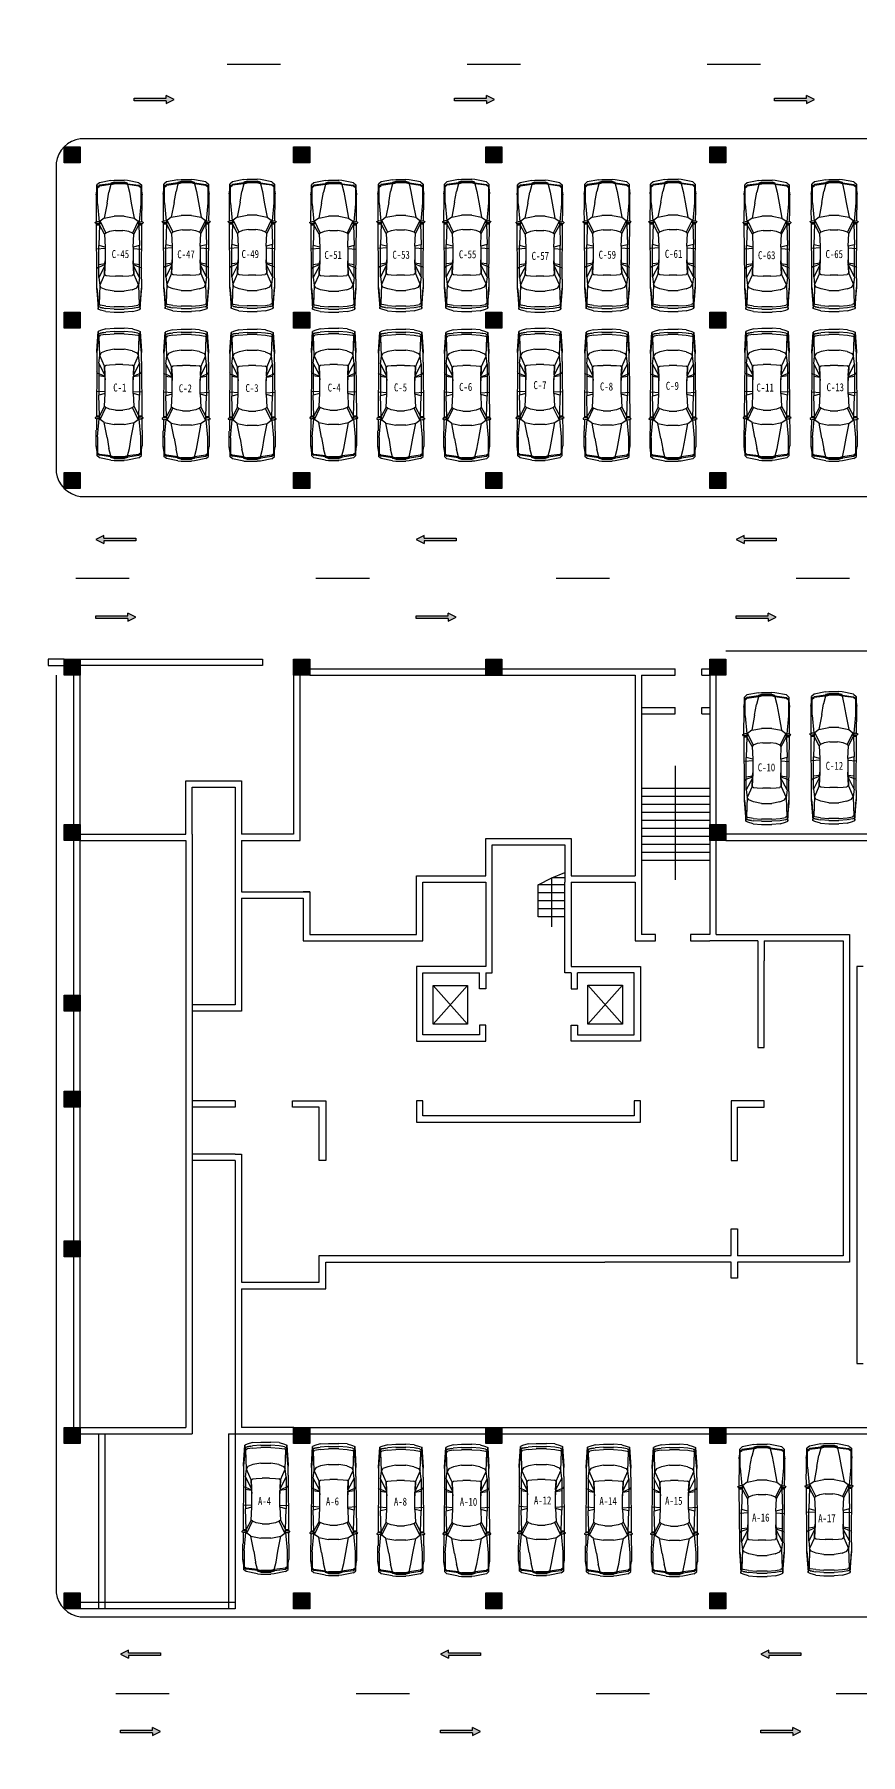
# Model space of a CAD drawing. Extents: x -266505272703 to 7385419, y -354256 to 107640740655.
# Drawn here: x 3475685 to 3506656, y -214242 to -149761 of the extents above; entities that cross this region are included whole.
import ezdxf

# ---------------------------------------------------------------- set-up
doc = ezdxf.new("R2010")
doc.units = 0
doc.header["$LTSCALE"] = 1000
for name, color, linetype in [('jb1', 42, 'Continuous'), ('PUB_TEXT', 7, 'Continuous'), ('QC', 8, 'Continuous'), ('ROOF', 4, 'Continuous'), ('图框', 6, 'Continuous'), ('红线', 1, 'Continuous')]:
    doc.layers.add(name, color=color, linetype=linetype)
doc.styles.get("Standard").update_dxf_attribs({"font": 'rs.shx', "bigfont": 'hztxt.shx'})
doc.styles.add('STYLE2', font='NSimSun.ttf', dxfattribs={"width": 0.8})

# ---------------------------------------------------------------- blocks, each defined once
blk = doc.blocks.new('M_F27')
for p, q in [((-2489, 522), (-2426, 736)), ((-2426, 736), (-2389, 824)), ((-2389, 824), (-1610, 874)), ((-2389, 824), (-1560, 874)), ((-2264, 812), (-2389, 824)), ((-2326, 736), (-2364, 522)), ((-2326, 736), (-2351, 596)), ((-2326, 736), (-2288, 811)), ((-2200, 786), (-2288, 811)), ((-2276, 522), (-2238, 736)), ((-2200, 786), (-2238, 736)), ((-1560, 874), (-2212, 815)), ((-2208, 815), (-2211, 814)), ((-1660, 862), (-2208, 815)), ((-1446, 761), (-2200, 786)), ((-1560, 874), (-1660, 862)), ((-1622, 510), (-1547, 698)), ((-1617, 869), (-1620, 866)), ((-1208, 874), (-1610, 874)), ((-1547, 698), (-1446, 761)), ((-1145, 799), (-1446, 761)), ((-1019, 572), (-1446, 761)), ((-1208, 874), (980, 889)), ((-1145, 799), (-682, 557)), ((-1145, 799), (124, 799)), ((-743, 849), (-793, 874)), ((-730, 799), (-743, 849)), ((-630, 555), (-730, 799)), ((-642, 799), (-605, 554)), ((-2, 547), (-27, 877)), ((124, 799), (61, 547)), ((941, 773), (124, 799)), ((564, 572), (941, 773)), ((1079, 748), (614, 522)), ((941, 773), (941, 874)), ((983, 777), (941, 773)), ((941, 773), (987, 765)), ((980, 902), (995, 790)), ((980, 790), (980, 898)), ((995, 790), (980, 790)), ((980, 790), (992, 746)), ((984, 905), (1020, 939)), ((992, 746), (1021, 747)), ((995, 790), (1022, 746)), ((1022, 748), (995, 790)), ((1021, 747), (1022, 748)), ((1053, 768), (1022, 746)), ((1036, 935), (1062, 857)), ((1036, 756), (1079, 748)), ((1051, 889), (1497, 893)), ((1057, 776), (1062, 857)), ((1770, 849), (1058, 784)), ((1204, 585), (1079, 748)), ((1506, 899), (2121, 899)), ((2461, 849), (1770, 849)), ((2272, 876), (2121, 899)), ((2272, 876), (2272, 874)), ((2437, 851), (2272, 876)), ((2511, 874), (2287, 874)), ((2398, 849), (2461, 773)), ((2437, 850), (2433, 851)), ((2498, 773), (2436, 849)), ((2511, 874), (2450, 850)), ((2461, 773), (2523, 321)), ((2561, 321), (2498, 773)), ((2599, 773), (2511, 874)), ((2599, 773), (2687, 321)), ((-2489, 522), (-2514, 196)), ((-2514, -206), (-2514, 196)), ((-2364, 522), (-2389, 196)), ((-2389, -206), (-2389, 196)), ((-2351, 594), (-2351, 596)), ((-2301, 196), (-2276, 522)), ((-2301, 196), (-2301, -206)), ((-1622, 510), (-1685, 196)), ((-1685, -206), (-1685, 196)), ((-1082, 145), (-1070, 371)), ((-1082, 145), (-1082, -156)), ((-1070, 371), (-1057, 510)), ((-1019, 572), (-1057, 510)), ((-680, 556), (-1019, 572)), ((-1019, 572), (-479, 547)), ((-680, 556), (-630, 555)), ((-605, 554), (-630, 555)), ((-479, 547), (-605, 554)), ((61, 547), (-479, 547)), ((61, 547), (564, 572)), ((564, 572), (614, 522)), ((614, 522), (677, 371)), ((677, 371), (714, 145)), ((714, -156), (714, 145)), ((1795, 472), (1204, 585)), ((1280, 196), (1204, 585)), ((1280, 196), (1280, -206)), ((2222, 397), (1795, 472)), ((2523, 321), (2222, 397)), ((2523, 321), (2586, 321)), ((2523, 321), (2561, 196)), ((2580, 196), (2542, 321)), ((2561, 196), (2561, -206)), ((2611, 196), (2574, 321)), ((2580, 321), (2618, 196)), ((2580, 196), (2580, -206)), ((2611, 196), (2611, -206)), ((2618, -206), (2618, 196)), ((2687, 321), (2699, 196)), ((2699, -206), (2699, 196)), ((-2489, -533), (-2514, -206)), ((-2489, -533), (-2426, -747)), ((-2389, -206), (-2364, -533)), ((-2326, -747), (-2364, -533)), ((-2351, -607), (-2351, -605)), ((-2351, -607), (-2326, -747)), ((-2276, -533), (-2301, -206)), ((-2276, -533), (-2238, -747)), ((-1685, -206), (-1622, -520)), ((-1622, -520), (-1547, -709)), ((-1019, -583), (-1446, -772)), ((-682, -568), (-1145, -809)), ((-1070, -382), (-1082, -156)), ((-1057, -520), (-1070, -382)), ((-1019, -583), (-1057, -520)), ((-479, -558), (-1019, -583)), ((-1019, -583), (-680, -567)), ((-730, -809), (-630, -566)), ((-680, -567), (-682, -568)), ((-680, -567), (-630, -566)), ((-605, -565), (-642, -809)), ((-630, -566), (-605, -565)), ((-605, -565), (-479, -558)), ((61, -558), (-479, -558)), ((-2, -558), (-27, -884)), ((61, -558), (124, -809)), ((564, -583), (61, -558)), ((614, -533), (564, -583)), ((564, -583), (941, -784)), ((677, -382), (614, -533)), ((1079, -759), (614, -533)), ((714, -156), (677, -382)), ((1204, -596), (1079, -759)), ((1204, -596), (1280, -206)), ((1795, -483), (1204, -596)), ((1795, -483), (2222, -407)), ((2523, -332), (2222, -407)), ((2523, -332), (2461, -784)), ((2561, -332), (2498, -784)), ((2523, -332), (2561, -206)), ((2586, -332), (2523, -332)), ((2580, -206), (2542, -332)), ((2618, -6), (2561, -6)), ((2574, -332), (2611, -206)), ((2618, -206), (2580, -332)), ((2687, -332), (2599, -784)), ((2687, -332), (2699, -206)), ((-2426, -747), (-2389, -835)), ((-2389, -835), (-2264, -823)), ((-1560, -885), (-2389, -835)), ((-1610, -885), (-2389, -835)), ((-2326, -747), (-2288, -822)), ((-2288, -822), (-2200, -797)), ((-2200, -797), (-2238, -747)), ((-2212, -826), (-1560, -885)), ((-2208, -826), (-2211, -825)), ((-1660, -872), (-2208, -826)), ((-1446, -772), (-2200, -797)), ((-1560, -885), (-1660, -872)), ((-1621, -877), (-1617, -880)), ((-1610, -885), (-1208, -885)), ((-1547, -709), (-1446, -772)), ((-1145, -809), (-1446, -772)), ((-1208, -885), (980, -900)), ((-1145, -809), (124, -809)), ((-743, -860), (-793, -885)), ((-743, -860), (-730, -809)), ((941, -784), (124, -809)), ((987, -776), (941, -784)), ((983, -788), (941, -784)), ((941, -885), (941, -784)), ((992, -757), (980, -800)), ((995, -800), (980, -800)), ((995, -800), (980, -913)), ((980, -909), (980, -800)), ((984, -916), (1020, -950)), ((992, -757), (1021, -758)), ((995, -800), (1022, -757)), ((1022, -758), (995, -800)), ((1021, -758), (1022, -758)), ((1022, -757), (1053, -779)), ((1036, -767), (1079, -759)), ((1036, -946), (1062, -867)), ((1051, -901), (1497, -904)), ((1057, -787), (1062, -867)), ((1770, -860), (1058, -795)), ((2121, -910), (1506, -910)), ((1770, -860), (2461, -860)), ((2121, -910), (2272, -887)), ((2270, -887), (2121, -910)), ((2437, -861), (2272, -887)), ((2272, -885), (2272, -887)), ((2285, -885), (2511, -885)), ((2398, -860), (2461, -784)), ((2436, -860), (2498, -784)), ((2437, -861), (2436, -860)), ((2450, -861), (2511, -885)), ((2599, -784), (2511, -885))]:
    blk.add_line(p, q)
for centre, start, end in [((990, 898), 132.96497, 179.74535), ((1027, 932), 18.15727, 132.96497), ((1047, 776), 305.15418, 356.86364), ((990, -909), 180.25465, 227.03503), ((1027, -942), 227.03503, 341.84273), ((1047, -787), 3.17983, 54.84582)]:
    blk.add_arc(centre, 10, start, end)
at = {"width": 0.8, "flags": 9}
for tag in ['XSIZE', 'YSIZE']:
    blk.add_attdef(tag, (0, 0), '', height=0.5, dxfattribs=at)

msp = doc.modelspace()

# ---------------------------------------------------------------- hatches: boundary and pattern name
at = {"layer": 'jb1', "linetype": 'ByBlock'}
h = msp.add_hatch(color=256, dxfattribs=at)
h.paths.add_polyline_path([(3207028, 61244), (3207028, -349256), (3784028, -349256), (3784028, 61244)], flags=16)
h.paths.add_polyline_path([(3194528, -354256), (3194528, 66244), (3789028, 66244), (3789028, -354256)])
h.paths.add_polyline_path([(3205987, -18360), (3205987, -12971), (3203126, -12971), (3203126, -18360)], flags=24)
h.paths.add_polyline_path([(3201099, -18348), (3201099, -12948), (3198270, -12948), (3198270, -18348)], flags=24)
edge = h.paths.add_edge_path(flags=16)
edge.add_line((3207028, 61244), (3197028, 61244))
edge.add_line((3197028, 61244), (3197028, -23256))
edge.add_line((3197028, -23256), (3207028, -23256))
edge = h.paths.add_edge_path(flags=16)
edge.add_line((3202028, 61244), (3202028, -18256))
h.paths.add_polyline_path([(3201021, -22371), (3201021, -20286), (3198223, -20286), (3198223, -22371)], flags=24)
h.paths.add_polyline_path([(3205457, -22424), (3205457, -20318), (3202722, -20318), (3202722, -22424)], flags=24)
edge = h.paths.add_edge_path(flags=0)
edge.add_line((3197028, -18256), (3207028, -18256))
edge = h.paths.add_edge_path(flags=0)
edge.add_line((3197028, -10756), (3207028, -10756))
edge = h.paths.add_edge_path(flags=0)
edge.add_line((3197028, 744), (3207028, 744))
h.paths.add_polyline_path([(3205940, 8359), (3205940, 13623), (3203017, 13623), (3203017, 8359)], flags=24)
h.paths.add_polyline_path([(3200990, 8419), (3200990, 12965), (3198161, 12965), (3198161, 8419)], flags=24)
edge = h.paths.add_edge_path(flags=0)
edge.add_line((3197028, 8244), (3207028, 8244))
edge = h.paths.add_edge_path(flags=0)
edge.add_line((3197028, 15744), (3207028, 15744))
h.paths.add_polyline_path([(3201180, 34865), (3201180, 40170), (3198382, 40170), (3198382, 34865)], flags=24)
h.paths.add_polyline_path([(3205969, 34786), (3205969, 39997), (3203329, 39997), (3203329, 34786)], flags=24)
edge = h.paths.add_edge_path(flags=0)
edge.add_line((3197028, 27244), (3207028, 27244))
edge = h.paths.add_edge_path(flags=0)
edge.add_line((3197028, 34744), (3207028, 34744))
edge = h.paths.add_edge_path(flags=0)
edge.add_line((3197028, 42244), (3207028, 42244))
edge = h.paths.add_edge_path(flags=0)
edge.add_line((3197028, 53744), (3207028, 53744))
edge = h.paths.add_edge_path(flags=0)
edge.add_line((3504528, -349256), (3504528, -335256))
edge.add_line((3504528, -335256), (3784028, -335256))
edge = h.paths.add_edge_path(flags=0)
edge.add_line((3580028, -344756), (3670028, -344756))
edge = h.paths.add_edge_path(flags=0)
edge.add_line((3580028, -340256), (3670028, -340256))
h.paths.add_polyline_path([(3580921, -339322), (3586279, -339322), (3586279, -336555), (3580921, -336555)], flags=8)
h.paths.add_polyline_path([(3581167, -348327), (3586242, -348327), (3586242, -345529), (3581167, -345529)], flags=8)
edge = h.paths.add_edge_path(flags=0)
edge.add_line((3511834, -341564), (3511834, -341020))
edge = h.paths.add_edge_path(flags=0)
edge.add_line((3518840, -341020), (3518840, -341564))
edge = h.paths.add_edge_path(flags=0)
edge.add_line((3517008, -341564), (3517008, -341020))
edge = h.paths.add_edge_path(flags=0)
edge.add_arc((3515337, -341290), 439, 0, 360)
edge = h.paths.add_edge_path(flags=0)
edge.add_arc((3515337, -341290), 952, 0, 360)
edge = h.paths.add_edge_path(flags=0)
edge.add_line((3513691, -341020), (3513691, -341564))
edge = h.paths.add_edge_path(flags=0)
edge.add_line((3580028, -349256), (3580028, -335256))
h.paths.add_polyline_path([(3528821, -347040), (3562658, -347040), (3562658, -344592), (3528821, -344592)], flags=8)
edge = h.paths.add_edge_path(flags=0)
edge.add_arc((3514570, -346293), 254, 23.86714, 164.02526)
edge = h.paths.add_edge_path(flags=0)
edge.add_line((3514326, -346552), (3514326, -346775))
edge.add_line((3514326, -346775), (3514216, -346775))
edge.add_line((3514216, -346775), (3514216, -346328))
edge = h.paths.add_edge_path(flags=0)
edge.add_line((3514216, -346258), (3514216, -345945))
edge.add_line((3514216, -345945), (3514326, -345945))
edge.add_line((3514326, -345945), (3514326, -346034))
edge = h.paths.add_edge_path(flags=0)
edge.add_line((3513019, -343617), (3515077, -343617))
edge = h.paths.add_edge_path(flags=0)
edge.add_line((3515077, -344162), (3513019, -344162))
edge = h.paths.add_edge_path(flags=0)
edge.add_line((3513019, -341564), (3513019, -343617))
edge = h.paths.add_edge_path(flags=0)
edge.add_line((3512499, -343617), (3512499, -341564))
edge = h.paths.add_edge_path(flags=0)
edge.add_line((3513019, -344830), (3512499, -344830))
h.paths.add_polyline_path([(3512811, -345945), (3512918, -345945), (3512918, -346778), (3512811, -346778)], flags=0)
h.paths.add_polyline_path([(3512802, -345680), (3512915, -345680), (3512915, -345855), (3512802, -345855)], flags=0)
edge = h.paths.add_edge_path(flags=0)
edge.add_line((3512499, -344830), (3512499, -344162))
edge = h.paths.add_edge_path(flags=0)
edge.add_line((3511834, -343617), (3512499, -343617))
edge = h.paths.add_edge_path(flags=0)
edge.add_line((3511834, -344162), (3511834, -343617))
edge = h.paths.add_edge_path(flags=0)
edge.add_line((3512499, -344162), (3511834, -344162))
edge = h.paths.add_edge_path(flags=0)
edge.add_line((3512484, -346058), (3512484, -346775))
edge.add_line((3512484, -346775), (3512370, -346775))
edge.add_line((3512370, -346775), (3512370, -346058))
edge = h.paths.add_edge_path(flags=0)
edge.add_line((3512370, -346058), (3512213, -346058))
edge.add_line((3512213, -346058), (3512213, -345948))
edge.add_line((3512213, -345948), (3512370, -345948))
edge = h.paths.add_edge_path(flags=0)
edge.add_line((3512370, -345948), (3512370, -345683))
edge.add_line((3512370, -345683), (3512484, -345683))
edge.add_line((3512484, -345683), (3512484, -345948))
edge = h.paths.add_edge_path(flags=0)
edge.add_line((3512484, -345948), (3512641, -345948))
edge.add_line((3512641, -345948), (3512641, -346058))
edge.add_line((3512641, -346058), (3512484, -346058))
edge = h.paths.add_edge_path(flags=0)
edge.add_line((3513019, -344162), (3513019, -344830))
edge = h.paths.add_edge_path(flags=0)
edge.add_arc((3514570, -346293), 356, 174.3933, 185.6067)
edge = h.paths.add_edge_path(flags=0)
edge.add_arc((3513552, -346367), 312, 10.97394, 349.02606)
edge = h.paths.add_edge_path(flags=0)
edge.add_line((3513859, -346308), (3513859, -346427))
edge = h.paths.add_edge_path(flags=0)
edge.add_arc((3513552, -346367), 428, 44.28849, 315.71151)
edge = h.paths.add_edge_path(flags=0)
edge.add_line((3513859, -346068), (3513859, -345945))
edge.add_line((3513859, -345945), (3513978, -345945))
edge.add_line((3513978, -345945), (3513978, -346781))
edge.add_line((3513978, -346781), (3513859, -346781))
edge.add_line((3513859, -346781), (3513859, -346666))
edge = h.paths.add_edge_path(flags=0)
edge.add_line((3512499, -341564), (3511834, -341564))
edge = h.paths.add_edge_path(flags=0)
edge.add_line((3513691, -341564), (3513019, -341564))
edge = h.paths.add_edge_path(flags=0)
edge.add_line((3518197, -341564), (3518197, -343617))
edge = h.paths.add_edge_path(flags=0)
edge.add_line((3517677, -343617), (3517677, -341564))
edge = h.paths.add_edge_path(flags=0)
edge.add_line((3518865, -344162), (3518197, -344162))
edge = h.paths.add_edge_path(flags=0)
edge.add_line((3518197, -343617), (3518865, -343617))
edge = h.paths.add_edge_path(flags=0)
edge.add_line((3518197, -344162), (3518197, -344830))
edge = h.paths.add_edge_path(flags=0)
edge.add_line((3518865, -343617), (3518865, -344162))
edge = h.paths.add_edge_path(flags=0)
edge.add_line((3515597, -342974), (3515597, -343617))
edge = h.paths.add_edge_path(flags=0)
edge.add_line((3515077, -342974), (3515597, -342974))
edge = h.paths.add_edge_path(flags=0)
edge.add_line((3515077, -343617), (3515077, -342974))
edge = h.paths.add_edge_path(flags=0)
edge.add_line((3515597, -343617), (3517677, -343617))
edge = h.paths.add_edge_path(flags=0)
edge.add_line((3517677, -344830), (3517677, -344162))
edge = h.paths.add_edge_path(flags=0)
edge.add_line((3517677, -344162), (3515597, -344162))
edge = h.paths.add_edge_path(flags=0)
edge.add_line((3515077, -344805), (3515077, -344162))
edge = h.paths.add_edge_path(flags=0)
edge.add_line((3515597, -344805), (3515077, -344805))
edge = h.paths.add_edge_path(flags=0)
edge.add_line((3515597, -344162), (3515597, -344805))
edge = h.paths.add_edge_path(flags=0)
edge.add_line((3518197, -344830), (3517677, -344830))
edge = h.paths.add_edge_path(flags=0)
edge.add_arc((3518301, -346289), 254, 23.86714, 164.02526)
edge = h.paths.add_edge_path(flags=0)
edge.add_line((3518057, -346219), (3518057, -346359))
edge = h.paths.add_edge_path(flags=0)
edge.add_line((3518057, -346359), (3518057, -346548))
edge = h.paths.add_edge_path(flags=0)
edge.add_line((3518057, -346548), (3518057, -346771))
edge.add_line((3518057, -346771), (3517947, -346771))
edge.add_line((3517947, -346771), (3517947, -346324))
edge = h.paths.add_edge_path(flags=0)
edge.add_arc((3518301, -346289), 356, 174.3933, 185.6067)
edge = h.paths.add_edge_path(flags=0)
edge.add_line((3517947, -346255), (3517947, -345941))
edge.add_line((3517947, -345941), (3518057, -345941))
edge.add_line((3518057, -345941), (3518057, -346030))
edge = h.paths.add_edge_path(flags=0)
edge.add_arc((3518301, -346289), 356, 11.90544, 133.29691)
edge = h.paths.add_edge_path(flags=0)
edge.add_line((3518649, -346216), (3518649, -346771))
edge.add_line((3518649, -346771), (3518533, -346771))
edge.add_line((3518533, -346771), (3518533, -346559))
edge = h.paths.add_edge_path(flags=0)
edge.add_line((3518533, -346392), (3518533, -346559))
edge = h.paths.add_edge_path(flags=0)
edge.add_line((3518533, -346392), (3518533, -346187))
edge = h.paths.add_edge_path(flags=0)
edge.add_arc((3517283, -346363), 312, 10.97394, 349.02606)
edge = h.paths.add_edge_path(flags=0)
edge.add_line((3517590, -346304), (3517590, -346423))
edge = h.paths.add_edge_path(flags=0)
edge.add_arc((3517283, -346363), 428, 44.28849, 315.71151)
edge = h.paths.add_edge_path(flags=0)
edge.add_line((3517590, -346064), (3517590, -345941))
edge.add_line((3517590, -345941), (3517709, -345941))
edge.add_line((3517709, -345941), (3517709, -346777))
edge.add_line((3517709, -346777), (3517590, -346777))
edge.add_line((3517590, -346777), (3517590, -346663))
edge = h.paths.add_edge_path(flags=0)
edge.add_line((3516060, -346333), (3516060, -346166))
edge = h.paths.add_edge_path(flags=0)
edge.add_line((3516060, -346333), (3516060, -346538))
edge = h.paths.add_edge_path(flags=0)
edge.add_arc((3516292, -346436), 254, 203.86714, 344.02526)
edge = h.paths.add_edge_path(flags=0)
edge.add_line((3516537, -346505), (3516537, -346366))
edge = h.paths.add_edge_path(flags=0)
edge.add_line((3516537, -346366), (3516537, -346176))
edge = h.paths.add_edge_path(flags=0)
edge.add_line((3516537, -346176), (3516537, -345954))
edge.add_line((3516537, -345954), (3516647, -345954))
edge.add_line((3516647, -345954), (3516647, -346401))
edge = h.paths.add_edge_path(flags=0)
edge.add_arc((3516292, -346436), 356, 354.3933, 365.6067)
edge = h.paths.add_edge_path(flags=0)
edge.add_line((3516647, -346470), (3516647, -346784))
edge.add_line((3516647, -346784), (3516537, -346784))
edge.add_line((3516537, -346784), (3516537, -346695))
edge = h.paths.add_edge_path(flags=0)
edge.add_arc((3516292, -346436), 356, 191.90544, 313.29691)
edge = h.paths.add_edge_path(flags=0)
edge.add_line((3515944, -346509), (3515944, -345954))
edge.add_line((3515944, -345954), (3516060, -345954))
edge.add_line((3516060, -345954), (3516060, -346166))
h.paths.add_polyline_path([(3515258, -347039), (3515371, -346773), (3515050, -345951), (3515179, -345951), (3515429, -346606), (3515696, -345947), (3515822, -345947), (3515379, -347039)], flags=0)
edge = h.paths.add_edge_path(flags=0)
edge.add_line((3514326, -346223), (3514326, -346363))
edge = h.paths.add_edge_path(flags=0)
edge.add_line((3514326, -346363), (3514326, -346552))
edge = h.paths.add_edge_path(flags=0)
edge.add_arc((3514570, -346293), 356, 11.90544, 133.29691)
edge = h.paths.add_edge_path(flags=0)
edge.add_line((3514918, -346220), (3514918, -346775))
edge.add_line((3514918, -346775), (3514802, -346775))
edge.add_line((3514802, -346775), (3514802, -346563))
edge = h.paths.add_edge_path(flags=0)
edge.add_line((3514802, -346396), (3514802, -346563))
edge = h.paths.add_edge_path(flags=0)
edge.add_line((3514802, -346396), (3514802, -346190))
edge = h.paths.add_edge_path(flags=0)
edge.add_line((3518840, -341564), (3518197, -341564))
edge = h.paths.add_edge_path(flags=0)
edge.add_line((3517677, -341564), (3517008, -341564))
h.paths.add_polyline_path([(3580874, -344098), (3586179, -344098), (3586179, -341300), (3580874, -341300)], flags=8)
edge = h.paths.add_edge_path(flags=0)
edge.add_line((3515077, -338991), (3513019, -338991))
edge = h.paths.add_edge_path(flags=0)
edge.add_line((3513019, -338447), (3515077, -338447))
edge = h.paths.add_edge_path(flags=0)
edge.add_line((3512499, -337779), (3513019, -337779))
edge = h.paths.add_edge_path(flags=0)
edge.add_line((3511834, -338447), (3512499, -338447))
edge = h.paths.add_edge_path(flags=0)
edge.add_line((3511834, -338991), (3511834, -338447))
edge = h.paths.add_edge_path(flags=0)
edge.add_line((3512499, -338991), (3511834, -338991))
edge = h.paths.add_edge_path(flags=0)
edge.add_line((3512499, -338447), (3512499, -337779))
edge = h.paths.add_edge_path(flags=0)
edge.add_line((3511834, -341020), (3512499, -341020))
edge = h.paths.add_edge_path(flags=0)
edge.add_line((3512499, -341020), (3512499, -338991))
edge = h.paths.add_edge_path(flags=0)
edge.add_line((3513019, -337779), (3513019, -338447))
edge = h.paths.add_edge_path(flags=0)
edge.add_line((3513019, -341020), (3513691, -341020))
edge = h.paths.add_edge_path(flags=0)
edge.add_line((3513019, -338991), (3513019, -341020))
edge = h.paths.add_edge_path(flags=0)
edge.add_line((3518865, -338991), (3518197, -338991))
edge = h.paths.add_edge_path(flags=0)
edge.add_line((3518197, -338447), (3518865, -338447))
edge = h.paths.add_edge_path(flags=0)
edge.add_line((3518197, -337779), (3518197, -338447))
edge = h.paths.add_edge_path(flags=0)
edge.add_line((3518865, -338447), (3518865, -338991))
edge = h.paths.add_edge_path(flags=0)
edge.add_line((3517677, -338991), (3515622, -338991))
edge = h.paths.add_edge_path(flags=0)
edge.add_line((3515077, -339634), (3515077, -338991))
edge = h.paths.add_edge_path(flags=0)
edge.add_line((3515622, -339634), (3515077, -339634))
edge = h.paths.add_edge_path(flags=0)
edge.add_line((3515622, -338991), (3515622, -339634))
edge = h.paths.add_edge_path(flags=0)
edge.add_line((3515622, -337804), (3515622, -338447))
edge = h.paths.add_edge_path(flags=0)
edge.add_line((3515077, -337804), (3515622, -337804))
edge = h.paths.add_edge_path(flags=0)
edge.add_line((3515077, -338447), (3515077, -337804))
edge = h.paths.add_edge_path(flags=0)
edge.add_line((3515622, -338447), (3517677, -338447))
edge = h.paths.add_edge_path(flags=0)
edge.add_line((3517677, -338447), (3517677, -337779))
edge = h.paths.add_edge_path(flags=0)
edge.add_line((3517677, -337779), (3518197, -337779))
edge = h.paths.add_edge_path(flags=0)
edge.add_line((3518197, -341020), (3518840, -341020))
edge = h.paths.add_edge_path(flags=0)
edge.add_line((3517008, -341020), (3517677, -341020))
edge = h.paths.add_edge_path(flags=0)
edge.add_line((3517677, -341020), (3517677, -338991))
edge = h.paths.add_edge_path(flags=0)
edge.add_line((3518197, -338991), (3518197, -341020))
h.paths.add_polyline_path([(3748525, -351778), (3760192, -351778), (3760192, -349903), (3748525, -349903)], flags=24)
edge = h.paths.add_edge_path(flags=0)
edge.add_line((3710028, -342256), (3784028, -342256))
edge = h.paths.add_edge_path(flags=0)
edge.add_line((3601028, -335256), (3601028, -349256))
edge = h.paths.add_edge_path(flags=0)
edge.add_line((3589528, -335256), (3589528, -349256))
edge = h.paths.add_edge_path(flags=0)
edge.add_line((3612528, -335256), (3612528, -349256))
edge = h.paths.add_edge_path(flags=0)
edge.add_line((3624028, -335256), (3624028, -349256))
edge = h.paths.add_edge_path(flags=0)
edge.add_line((3647028, -335256), (3647028, -349256))
edge = h.paths.add_edge_path(flags=0)
edge.add_line((3635528, -335256), (3635528, -349256))
edge = h.paths.add_edge_path(flags=0)
edge.add_line((3658528, -335256), (3658528, -349256))
edge = h.paths.add_edge_path(flags=0)
edge.add_line((3670028, -335256), (3670028, -349256))
h.paths.add_polyline_path([(3711053, -341578), (3716432, -341578), (3716432, -338749), (3711053, -338749)], flags=8)
edge = h.paths.add_edge_path(flags=0)
edge.add_line((3710028, -335256), (3710028, -349256))
edge = h.paths.add_edge_path(flags=0)
edge.add_line((3720028, -335256), (3720028, -349256))
h.paths.add_polyline_path([(3711079, -345640), (3716406, -345640), (3716406, -342968), (3711079, -342968)], flags=8)
h.paths.add_polyline_path([(3711053, -348311), (3716432, -348311), (3716432, -345482), (3711053, -345482)], flags=8)
h.paths.add_polyline_path([(3624911, -339311), (3632210, -339311), (3632210, -336482), (3624911, -336482)], flags=8)
h.paths.add_polyline_path([(3602005, -339364), (3609221, -339364), (3609221, -336472), (3602005, -336472)], flags=8)
h.paths.add_polyline_path([(3590516, -339353), (3597689, -339353), (3597689, -336524), (3590516, -336524)], flags=8)
h.paths.add_polyline_path([(3613157, -339384), (3619486, -339384), (3619486, -336493), (3613157, -336493)], flags=8)
h.paths.add_polyline_path([(3647932, -339290), (3655148, -339290), (3655148, -336587), (3647932, -336587)], flags=8)
h.paths.add_polyline_path([(3636077, -339384), (3642406, -339384), (3642406, -336493), (3636077, -336493)], flags=8)
h.paths.add_polyline_path([(3659500, -339327), (3666558, -339327), (3666558, -336529), (3659500, -336529)], flags=8)
h.paths.add_polyline_path([(3711074, -338940), (3716222, -338940), (3716222, -336236), (3711074, -336236)], flags=8)
edge = h.paths.add_edge_path(flags=0)
edge.add_line((3760028, -335256), (3760028, -349256))
edge = h.paths.add_edge_path(flags=0)
edge.add_line((3770028, -335256), (3770028, -349256))
h.paths.add_polyline_path([(3761611, -342149), (3766706, -342149), (3766706, -339414), (3761611, -339414)], flags=8)
h.paths.add_polyline_path([(3768122, -351862), (3777724, -351862), (3777724, -349980), (3768122, -349980)], flags=24)
edge = h.paths.add_edge_path(flags=0)
edge.add_line((3760028, -345756), (3784028, -345756))
h.paths.add_polyline_path([(3761437, -348959), (3766512, -348959), (3766512, -346162), (3761437, -346162)], flags=8)
h.paths.add_polyline_path([(3761482, -345773), (3766693, -345773), (3766693, -342881), (3761482, -342881)], flags=8)
edge = h.paths.add_edge_path(flags=0)
edge.add_line((3760028, -338756), (3784028, -338756))
h.paths.add_polyline_path([(3761355, -338711), (3766723, -338711), (3766723, -335787), (3761355, -335787)], flags=8)
h.paths.add_polyline_path([(3732909, -341175), (3744153, -341175), (3744153, -336791), (3732909, -336791)], flags=8)
h.paths.add_polyline_path([(3774282, -341950), (3776471, -341950), (3776471, -339865), (3774282, -339865)], flags=8)
h.paths.add_polyline_path([(3681133, -345871), (3701185, -345871), (3701185, -340511), (3681133, -340511)], flags=8)
h.paths.add_polyline_path([(3444535, -317388), (3497618, -317388), (3497618, -307471), (3444535, -307471)], flags=8)
for points in [[(3476803, -154578), (3477404, -154578), (3477404, -153978), (3476803, -153978)], [(3485403, -154578), (3486004, -154578), (3486004, -153978), (3485403, -153978)], [(3492603, -154578), (3493204, -154578), (3493204, -153977), (3492603, -153977)], [(3501003, -154578), (3501604, -154578), (3501604, -153977), (3501003, -153977)], [(3476803, -160778), (3477404, -160778), (3477404, -160178), (3476803, -160178)], [(3485403, -160778), (3486004, -160778), (3486004, -160178), (3485403, -160178)], [(3492603, -160778), (3493204, -160778), (3493204, -160177), (3492603, -160177)], [(3501003, -160778), (3501604, -160778), (3501604, -160177), (3501003, -160177)], [(3476803, -166778), (3477404, -166778), (3477404, -166178), (3476803, -166178)], [(3485403, -166778), (3486004, -166778), (3486004, -166178), (3485403, -166178)], [(3492603, -166778), (3493204, -166778), (3493204, -166177), (3492603, -166177)], [(3501003, -166778), (3501604, -166778), (3501604, -166177), (3501003, -166177)], [(3476803, -173778), (3477404, -173778), (3477404, -173178), (3476803, -173178)], [(3485403, -173778), (3486004, -173778), (3486004, -173178), (3485403, -173178)], [(3492603, -173778), (3493204, -173778), (3493204, -173177), (3492603, -173177)], [(3501003, -173778), (3501604, -173778), (3501604, -173177), (3501003, -173177)], [(3476803, -179978), (3477404, -179978), (3477404, -179378), (3476803, -179378)], [(3501003, -179978), (3501604, -179978), (3501604, -179377), (3501003, -179377)], [(3476803, -186378), (3477404, -186378), (3477404, -185778), (3476803, -185778)], [(3476803, -189978), (3477404, -189978), (3477404, -189378), (3476803, -189378)], [(3476803, -195578), (3477404, -195578), (3477404, -194978), (3476803, -194978)], [(3476803, -202578), (3477404, -202578), (3477404, -201978), (3476803, -201978)], [(3485403, -202578), (3486004, -202578), (3486004, -201978), (3485403, -201978)], [(3492603, -202578), (3493204, -202578), (3493204, -201977), (3492603, -201977)], [(3501003, -202578), (3501604, -202578), (3501604, -201977), (3501003, -201977)], [(3476803, -208778), (3477404, -208778), (3477404, -208178), (3476803, -208178)], [(3485403, -208778), (3486004, -208778), (3486004, -208178), (3485403, -208178)], [(3492603, -208778), (3493205, -208778), (3493205, -208177), (3492603, -208177)], [(3501003, -208778), (3501605, -208778), (3501605, -208177), (3501003, -208177)]]:
    msp.add_hatch(color=256, dxfattribs=at).paths.add_polyline_path(points)
at = {"layer": '图框', "linetype": 'ByBlock'}
for points in [[(3480628, -152256), (3480628, -152356), (3480928, -152206), (3480628, -152056), (3480628, -152156), (3479428, -152156), (3479428, -152256)], [(3492628, -152256), (3492628, -152356), (3492928, -152206), (3492628, -152056), (3492628, -152156), (3491428, -152156), (3491428, -152256)], [(3504628, -152256), (3504628, -152356), (3504928, -152206), (3504628, -152056), (3504628, -152156), (3503428, -152156), (3503428, -152256)], [(3478292, -168650), (3478292, -168550), (3477992, -168700), (3478292, -168850), (3478292, -168750), (3479492, -168750), (3479492, -168650)], [(3490292, -168650), (3490292, -168550), (3489992, -168700), (3490292, -168850), (3490292, -168750), (3491492, -168750), (3491492, -168650)], [(3502292, -168650), (3502292, -168550), (3501992, -168700), (3502292, -168850), (3502292, -168750), (3503492, -168750), (3503492, -168650)], [(3479192, -171658), (3479192, -171758), (3479492, -171608), (3479192, -171458), (3479192, -171558), (3477992, -171558), (3477992, -171658)], [(3491192, -171658), (3491192, -171758), (3491492, -171608), (3491192, -171458), (3491192, -171558), (3489992, -171558), (3489992, -171658)], [(3503192, -171658), (3503192, -171758), (3503492, -171608), (3503192, -171458), (3503192, -171558), (3501992, -171558), (3501992, -171658)], [(3479212, -210422), (3479212, -210322), (3478912, -210472), (3479212, -210622), (3479212, -210522), (3480412, -210522), (3480412, -210422)], [(3491212, -210422), (3491212, -210322), (3490912, -210472), (3491212, -210622), (3491212, -210522), (3492412, -210522), (3492412, -210422)], [(3503212, -210422), (3503212, -210322), (3502912, -210472), (3503212, -210622), (3503212, -210522), (3504412, -210522), (3504412, -210422)], [(3480112, -213430), (3480112, -213530), (3480412, -213380), (3480112, -213230), (3480112, -213330), (3478912, -213330), (3478912, -213430)], [(3492112, -213430), (3492112, -213530), (3492412, -213380), (3492112, -213230), (3492112, -213330), (3490912, -213330), (3490912, -213430)], [(3504112, -213430), (3504112, -213530), (3504412, -213380), (3504112, -213230), (3504112, -213330), (3502912, -213330), (3502912, -213430)]]:
    msp.add_hatch(color=256, dxfattribs=at).paths.add_polyline_path(points)

# ---------------------------------------------------------------- linework, layer by layer
at = {"layer": 'jb1', "linetype": 'ByBlock'}
for p, q in [((3476803, -173178), (3476203, -173178)), ((3476203, -173178), (3476203, -173418)), ((3476203, -173418), (3476803, -173418)), ((3477164, -179378), (3477164, -173178)), ((3477404, -179978), (3477404, -173778)), ((3485403, -173778), (3485403, -179738)), ((3485643, -179978), (3485643, -173778)), ((3486004, -173538), (3492603, -173538)), ((3486004, -173778), (3498204, -173778)), ((3492603, -173538), (3493204, -173538)), ((3493204, -173538), (3498444, -173538)), ((3498204, -173778), (3498204, -181301)), ((3498444, -173538), (3499703, -173538)), ((3498444, -173778), (3498444, -183498)), ((3498444, -173778), (3499703, -173778)), ((3499703, -173778), (3499703, -173538)), ((3500703, -173778), (3500703, -173538)), ((3500703, -173538), (3501003, -173538)), ((3500703, -173778), (3501003, -173778)), ((3501003, -173778), (3501004, -177177)), ((3501244, -177177), (3501244, -173778)), ((3498444, -174994), (3499703, -174994)), ((3498444, -175233), (3499703, -175233)), ((3499703, -175233), (3499703, -174993)), ((3500703, -175233), (3500703, -174993)), ((3500703, -174994), (3501003, -174994)), ((3500703, -175233), (3501003, -175233)), ((3499700, -177178), (3499700, -177693)), ((3501004, -177177), (3501004, -183498)), ((3501244, -183498), (3501244, -177177)), ((3481364, -179738), (3481364, -177738)), ((3481364, -177738), (3483445, -177738)), ((3483445, -177738), (3483445, -179738)), ((3499700, -177693), (3499700, -181447)), ((3481604, -179738), (3481604, -177978)), ((3481604, -177978), (3483205, -177978)), ((3483205, -177978), (3483205, -182138)), ((3501004, -178024), (3498444, -178024)), ((3501004, -178324), (3498444, -178324)), ((3501004, -178624), (3498444, -178624)), ((3501004, -178924), (3498444, -178924)), ((3501004, -179224), (3498444, -179224)), ((3477404, -179738), (3481364, -179738)), ((3481604, -179738), (3481605, -202218)), ((3485403, -179738), (3483445, -179738)), ((3492604, -181301), (3492604, -179901)), ((3492604, -179901), (3495804, -179901)), ((3495804, -179901), (3495804, -181301)), ((3501004, -179524), (3498444, -179524)), ((3501004, -179824), (3498444, -179824)), ((3510204, -179738), (3501604, -179738)), ((3477164, -201978), (3477164, -179978)), ((3477404, -201978), (3477404, -179978)), ((3477404, -179978), (3481364, -179978)), ((3481364, -179978), (3481365, -201979)), ((3483445, -179978), (3485403, -179978)), ((3483445, -179978), (3483445, -181897)), ((3485403, -179978), (3485643, -179978)), ((3492844, -181538), (3492844, -180138)), ((3492844, -180138), (3495564, -180138)), ((3492844, -180138), (3494204, -180138)), ((3495564, -180138), (3495564, -181538)), ((3501004, -180124), (3498444, -180124)), ((3501004, -180424), (3498444, -180424)), ((3501004, -179939), (3501244, -179939)), ((3501604, -179978), (3535003, -179978)), ((3495085, -181377), (3495564, -181172)), ((3501004, -180724), (3498444, -180724)), ((3490005, -183501), (3490005, -181301)), ((3490005, -181301), (3492604, -181301)), ((3490245, -183738), (3490245, -181538)), ((3490245, -181538), (3492604, -181538)), ((3492604, -181538), (3492604, -184701)), ((3492844, -184941), (3492844, -181538)), ((3494564, -181638), (3495085, -181377)), ((3495564, -181638), (3494564, -181638)), ((3494564, -182838), (3494564, -181638)), ((3495564, -181371), (3495085, -181377)), ((3495085, -183051), (3495085, -181377)), ((3495564, -184941), (3495564, -181538)), ((3495804, -181301), (3498204, -181301)), ((3495804, -181538), (3498204, -181538)), ((3495804, -181538), (3495804, -184701)), ((3498204, -181538), (3498204, -183738)), ((3483205, -182138), (3483205, -186138)), ((3483445, -181897), (3486005, -181901)), ((3483445, -182138), (3485765, -182138)), ((3483445, -182138), (3483445, -186138)), ((3486005, -181901), (3485765, -181901)), ((3485765, -182138), (3485765, -183738)), ((3486005, -181901), (3486005, -183501)), ((3495564, -181938), (3494564, -181938)), ((3495564, -182238), (3494564, -182238)), ((3495564, -182538), (3494564, -182538)), ((3495564, -182838), (3494564, -182838)), ((3495085, -183209), (3495085, -183051)), ((3485765, -183738), (3490245, -183738)), ((3486005, -183501), (3490005, -183501)), ((3498204, -183738), (3498964, -183738)), ((3498964, -183498), (3498444, -183498)), ((3498964, -183738), (3498964, -183498)), ((3501004, -183498), (3500279, -183498)), ((3500279, -183498), (3500279, -183738)), ((3500279, -183738), (3501004, -183738)), ((3502804, -183738), (3501004, -183738)), ((3501244, -183498), (3503044, -183498)), ((3501244, -183498), (3506244, -183498)), ((3502804, -183738), (3502804, -187738)), ((3503044, -183738), (3503044, -184482)), ((3503044, -183738), (3506004, -183738)), ((3506004, -183738), (3506004, -195545)), ((3506244, -183498), (3506244, -195778)), ((3492604, -184701), (3490005, -184701)), ((3490005, -184701), (3490005, -187501)), ((3490245, -187261), (3490245, -184941)), ((3490245, -184941), (3492364, -184941)), ((3492364, -185541), (3492364, -184941)), ((3492604, -184941), (3492844, -184941)), ((3492604, -184941), (3492604, -185541)), ((3495804, -184941), (3495564, -184941)), ((3495804, -184701), (3498403, -184701)), ((3495804, -184941), (3495804, -185541)), ((3498163, -184941), (3496044, -184941)), ((3496044, -185541), (3496044, -184941)), ((3498163, -187261), (3498163, -184941)), ((3498403, -184701), (3498403, -187501)), ((3503044, -187738), (3503044, -184482)), ((3506750, -184701), (3506510, -184701)), ((3506510, -184701), (3506510, -199582)), ((3490631, -185413), (3491920, -186866)), ((3491920, -185413), (3490631, -186866)), ((3492604, -185541), (3492364, -185541)), ((3495804, -185541), (3496044, -185541)), ((3496435, -185406), (3497725, -186859)), ((3497725, -185406), (3496435, -186859)), ((3483205, -186138), (3481605, -186138)), ((3483445, -186138), (3483445, -186378)), ((3483445, -186378), (3481605, -186378)), ((3492604, -186901), (3492364, -186901)), ((3492364, -186901), (3492364, -187261)), ((3492604, -187501), (3492604, -186901)), ((3495804, -187501), (3495804, -186901)), ((3495804, -186901), (3496044, -186901)), ((3496044, -186901), (3496044, -187261)), ((3490005, -187501), (3492604, -187501)), ((3492364, -187261), (3490245, -187261)), ((3498403, -187501), (3495804, -187501)), ((3496044, -187261), (3498163, -187261)), ((3502804, -187738), (3503044, -187738)), ((3483205, -189738), (3481605, -189738)), ((3483205, -189978), (3481605, -189978)), ((3483205, -189738), (3483205, -189978)), ((3485364, -189738), (3486604, -189738)), ((3485364, -189978), (3485364, -189738)), ((3486364, -189978), (3485364, -189978)), ((3486364, -191978), (3486364, -189978)), ((3486604, -189738), (3486604, -191978)), ((3490005, -189738), (3490005, -190538)), ((3490245, -189738), (3490005, -189738)), ((3490245, -190298), (3490245, -189738)), ((3498403, -189738), (3498163, -189738)), ((3498163, -189738), (3498163, -190298)), ((3498403, -190538), (3498403, -189738)), ((3503044, -189738), (3501804, -189738)), ((3501804, -189738), (3501804, -191978)), ((3502044, -191978), (3502044, -189978)), ((3502044, -189978), (3503044, -189978)), ((3503044, -189978), (3503044, -189738)), ((3490005, -190538), (3498403, -190538)), ((3498163, -190298), (3490245, -190298)), ((3483205, -191738), (3481605, -191738)), ((3483205, -191978), (3481605, -191978)), ((3483205, -191738), (3483445, -191738)), ((3483205, -191978), (3483205, -202218)), ((3483445, -191738), (3483445, -196538)), ((3486604, -191978), (3486364, -191978)), ((3501804, -191978), (3502044, -191978)), ((3501804, -195538), (3501804, -194538)), ((3501804, -194538), (3502044, -194538)), ((3502044, -194538), (3502044, -195545)), ((3486364, -196538), (3486364, -195538)), ((3486364, -195538), (3501804, -195538)), ((3486604, -196778), (3486604, -195778)), ((3486604, -195778), (3497068, -195778)), ((3501804, -195778), (3497068, -195778)), ((3501804, -196378), (3501804, -195778)), ((3506004, -195545), (3502044, -195545)), ((3506244, -195778), (3502044, -195778)), ((3502044, -195778), (3502044, -196378)), ((3483445, -196538), (3486364, -196538)), ((3502044, -196378), (3501804, -196378)), ((3483445, -196778), (3486604, -196778)), ((3483445, -196778), (3483445, -201979)), ((3506510, -199582), (3506750, -199582)), ((3477404, -201978), (3481365, -201979)), ((3477404, -202218), (3481605, -202218)), ((3483205, -202218), (3485404, -202218)), ((3485404, -201979), (3483445, -201979)), ((3486004, -201978), (3551002, -201977)), ((3486004, -202218), (3492603, -202218)), ((3492603, -202218), (3501003, -202218)), ((3501003, -202218), (3509603, -202218))]:
    msp.add_line(p, q, dxfattribs=at)
for points in [[(3476803, -153978), (3477404, -153978), (3477404, -154578), (3476803, -154578)], [(3476803, -153978), (3477404, -153978), (3477404, -154578), (3476803, -154578)], [(3485403, -153978), (3486004, -153978), (3486004, -154578), (3485403, -154578)], [(3485403, -153978), (3486004, -153978), (3486004, -154578), (3485403, -154578)], [(3492603, -153977), (3493204, -153977), (3493204, -154578), (3492603, -154578)], [(3492603, -153977), (3493204, -153977), (3493204, -154578), (3492603, -154578)], [(3501003, -153977), (3501604, -153977), (3501604, -154578), (3501003, -154578)], [(3501003, -153977), (3501604, -153977), (3501604, -154578), (3501003, -154578)], [(3476803, -160178), (3477404, -160178), (3477404, -160778), (3476803, -160778)], [(3476803, -160178), (3477404, -160178), (3477404, -160778), (3476803, -160778)], [(3485403, -160178), (3486004, -160178), (3486004, -160778), (3485403, -160778)], [(3485403, -160178), (3486004, -160178), (3486004, -160778), (3485403, -160778)], [(3492603, -160177), (3493204, -160177), (3493204, -160778), (3492603, -160778)], [(3492603, -160177), (3493204, -160177), (3493204, -160778), (3492603, -160778)], [(3501003, -160177), (3501604, -160177), (3501604, -160778), (3501003, -160778)], [(3501003, -160177), (3501604, -160177), (3501604, -160778), (3501003, -160778)], [(3476803, -166178), (3477404, -166178), (3477404, -166778), (3476803, -166778)], [(3476803, -166178), (3477404, -166178), (3477404, -166778), (3476803, -166778)], [(3485403, -166178), (3486004, -166178), (3486004, -166778), (3485403, -166778)], [(3485403, -166178), (3486004, -166178), (3486004, -166778), (3485403, -166778)], [(3492603, -166177), (3493204, -166177), (3493204, -166778), (3492603, -166778)], [(3492603, -166177), (3493204, -166177), (3493204, -166778), (3492603, -166778)], [(3501003, -166177), (3501604, -166177), (3501604, -166778), (3501003, -166778)], [(3501003, -166177), (3501604, -166177), (3501604, -166778), (3501003, -166778)], [(3476803, -173178), (3477404, -173178), (3477404, -173778), (3476803, -173778)], [(3476803, -173178), (3477404, -173178), (3477404, -173778), (3476803, -173778)], [(3485403, -173178), (3486004, -173178), (3486004, -173778), (3485403, -173778)], [(3485403, -173178), (3486004, -173178), (3486004, -173778), (3485403, -173778)], [(3492603, -173177), (3493204, -173177), (3493204, -173778), (3492603, -173778)], [(3492603, -173177), (3493204, -173177), (3493204, -173778), (3492603, -173778)], [(3501003, -173177), (3501604, -173177), (3501604, -173778), (3501003, -173778)], [(3501003, -173177), (3501604, -173177), (3501604, -173778), (3501003, -173778)], [(3476803, -179378), (3477404, -179378), (3477404, -179978), (3476803, -179978)], [(3476803, -179378), (3477404, -179378), (3477404, -179978), (3476803, -179978)], [(3501003, -179377), (3501604, -179377), (3501604, -179978), (3501003, -179978)], [(3501003, -179377), (3501604, -179377), (3501604, -179978), (3501003, -179978)], [(3490631, -185413), (3491920, -185413), (3491920, -186866), (3490631, -186866)], [(3496435, -185406), (3497725, -185406), (3497725, -186859), (3496435, -186859)], [(3476803, -185778), (3477404, -185778), (3477404, -186378), (3476803, -186378)], [(3476803, -185778), (3477404, -185778), (3477404, -186378), (3476803, -186378)], [(3476803, -189378), (3477404, -189378), (3477404, -189978), (3476803, -189978)], [(3476803, -189378), (3477404, -189378), (3477404, -189978), (3476803, -189978)], [(3476803, -194978), (3477404, -194978), (3477404, -195578), (3476803, -195578)], [(3476803, -194978), (3477404, -194978), (3477404, -195578), (3476803, -195578)], [(3476803, -201978), (3477404, -201978), (3477404, -202578), (3476803, -202578)], [(3476803, -201978), (3477404, -201978), (3477404, -202578), (3476803, -202578)], [(3485403, -201978), (3486004, -201978), (3486004, -202578), (3485403, -202578)], [(3485403, -201978), (3486004, -201978), (3486004, -202578), (3485403, -202578)], [(3492603, -201977), (3493204, -201977), (3493204, -202578), (3492603, -202578)], [(3492603, -201977), (3493204, -201977), (3493204, -202578), (3492603, -202578)], [(3501003, -201977), (3501604, -201977), (3501604, -202578), (3501003, -202578)], [(3501003, -201977), (3501604, -201977), (3501604, -202578), (3501003, -202578)], [(3476803, -208178), (3477404, -208178), (3477404, -208778), (3476803, -208778)], [(3476803, -208178), (3477404, -208178), (3477404, -208778), (3476803, -208778)], [(3485403, -208178), (3486004, -208178), (3486004, -208778), (3485403, -208778)], [(3485403, -208178), (3486004, -208178), (3486004, -208778), (3485403, -208778)], [(3492603, -208177), (3493205, -208177), (3493205, -208778), (3492603, -208778)], [(3492603, -208177), (3493205, -208177), (3493205, -208778), (3492603, -208778)], [(3501003, -208177), (3501605, -208177), (3501605, -208778), (3501003, -208778)], [(3501003, -208177), (3501605, -208177), (3501605, -208778), (3501003, -208778)]]:
    msp.add_lwpolyline(points, close=True, dxfattribs=at)
at = {"layer": 'ROOF', "linetype": 'ByBlock'}
for p, q in [((3477404, -173178), (3484233, -173178)), ((3484233, -173418), (3477404, -173418)), ((3484233, -173178), (3484233, -173418)), ((3478087, -202218), (3478087, -208778)), ((3478327, -202218), (3478327, -208778)), ((3482965, -202218), (3482965, -208778)), ((3482965, -202218), (3483205, -202218)), ((3483205, -202218), (3483205, -208778)), ((3483205, -208538), (3477404, -208538)), ((3483205, -208778), (3477404, -208778))]:
    msp.add_line(p, q, dxfattribs=at)
at = {"layer": '图框', "linetype": 'ByBlock'}
for p, q in [((3479428, -152156), (3480628, -152156)), ((3479428, -152256), (3479428, -152156)), ((3480628, -152156), (3480628, -152056)), ((3480928, -152206), (3480628, -152056)), ((3491428, -152156), (3492628, -152156)), ((3491428, -152256), (3491428, -152156)), ((3492628, -152156), (3492628, -152056)), ((3492928, -152206), (3492628, -152056)), ((3503428, -152156), (3504628, -152156)), ((3503428, -152256), (3503428, -152156)), ((3504628, -152156), (3504628, -152056)), ((3504928, -152206), (3504628, -152056)), ((3480628, -152256), (3479428, -152256)), ((3480628, -152356), (3480928, -152206)), ((3480628, -152256), (3480628, -152356)), ((3492628, -152256), (3491428, -152256)), ((3492628, -152356), (3492928, -152206)), ((3492628, -152256), (3492628, -152356)), ((3504628, -152256), (3503428, -152256)), ((3504628, -152356), (3504928, -152206)), ((3504628, -152256), (3504628, -152356)), ((3478292, -168550), (3477992, -168700)), ((3477992, -168700), (3478292, -168850)), ((3478292, -168650), (3478292, -168550)), ((3478292, -168650), (3479492, -168650)), ((3479492, -168750), (3478292, -168750)), ((3478292, -168750), (3478292, -168850)), ((3479492, -168650), (3479492, -168750)), ((3490292, -168550), (3489992, -168700)), ((3489992, -168700), (3490292, -168850)), ((3490292, -168650), (3490292, -168550)), ((3490292, -168650), (3491492, -168650)), ((3491492, -168750), (3490292, -168750)), ((3490292, -168750), (3490292, -168850)), ((3491492, -168650), (3491492, -168750)), ((3502292, -168550), (3501992, -168700)), ((3501992, -168700), (3502292, -168850)), ((3502292, -168650), (3502292, -168550)), ((3502292, -168650), (3503492, -168650)), ((3503492, -168750), (3502292, -168750)), ((3502292, -168750), (3502292, -168850)), ((3503492, -168650), (3503492, -168750)), ((3479192, -171558), (3479192, -171458)), ((3479492, -171608), (3479192, -171458)), ((3491192, -171558), (3491192, -171458)), ((3491492, -171608), (3491192, -171458)), ((3503192, -171558), (3503192, -171458)), ((3503492, -171608), (3503192, -171458)), ((3477992, -171558), (3479192, -171558)), ((3477992, -171658), (3477992, -171558)), ((3479192, -171658), (3477992, -171658)), ((3479192, -171758), (3479492, -171608)), ((3479192, -171658), (3479192, -171758)), ((3489992, -171558), (3491192, -171558)), ((3489992, -171658), (3489992, -171558)), ((3491192, -171658), (3489992, -171658)), ((3491192, -171758), (3491492, -171608)), ((3491192, -171658), (3491192, -171758)), ((3501992, -171558), (3503192, -171558)), ((3501992, -171658), (3501992, -171558)), ((3503192, -171658), (3501992, -171658)), ((3503192, -171758), (3503492, -171608)), ((3503192, -171658), (3503192, -171758)), ((3479212, -210322), (3478912, -210472)), ((3478912, -210472), (3479212, -210622)), ((3479212, -210422), (3479212, -210322)), ((3479212, -210422), (3480412, -210422)), ((3480412, -210522), (3479212, -210522)), ((3479212, -210522), (3479212, -210622)), ((3480412, -210422), (3480412, -210522)), ((3491212, -210322), (3490912, -210472)), ((3490912, -210472), (3491212, -210622)), ((3491212, -210422), (3491212, -210322)), ((3491212, -210422), (3492412, -210422)), ((3492412, -210522), (3491212, -210522)), ((3491212, -210522), (3491212, -210622)), ((3492412, -210422), (3492412, -210522)), ((3503212, -210322), (3502912, -210472)), ((3502912, -210472), (3503212, -210622)), ((3503212, -210422), (3503212, -210322)), ((3503212, -210422), (3504412, -210422)), ((3504412, -210522), (3503212, -210522)), ((3503212, -210522), (3503212, -210622)), ((3504412, -210422), (3504412, -210522)), ((3478912, -213330), (3480112, -213330)), ((3478912, -213430), (3478912, -213330)), ((3480112, -213430), (3478912, -213430)), ((3480112, -213330), (3480112, -213230)), ((3480412, -213380), (3480112, -213230)), ((3480112, -213530), (3480412, -213380)), ((3480112, -213430), (3480112, -213530)), ((3490912, -213330), (3492112, -213330)), ((3490912, -213430), (3490912, -213330)), ((3492112, -213430), (3490912, -213430)), ((3492112, -213330), (3492112, -213230)), ((3492412, -213380), (3492112, -213230)), ((3492112, -213530), (3492412, -213380)), ((3492112, -213430), (3492112, -213530)), ((3502912, -213330), (3504112, -213330)), ((3502912, -213430), (3502912, -213330)), ((3504112, -213430), (3502912, -213430)), ((3504112, -213330), (3504112, -213230)), ((3504412, -213380), (3504112, -213230)), ((3504112, -213530), (3504412, -213380)), ((3504112, -213430), (3504112, -213530))]:
    msp.add_line(p, q, dxfattribs=at)
at = {"layer": '红线', "linetype": 'ByBlock'}
for p, q in [((3484908, -150894), (3482908, -150894)), ((3493908, -150894), (3491908, -150894)), ((3502908, -150894), (3500908, -150894)), ((3551002, -153677), (3477404, -153678)), ((3476503, -154578), (3476503, -166178)), ((3477404, -167078), (3551002, -167078)), ((3479241, -170154), (3477241, -170154)), ((3488241, -170154), (3486241, -170154)), ((3497241, -170154), (3495241, -170154)), ((3506241, -170154), (3504241, -170154)), ((3551002, -172877), (3501604, -172877)), ((3476503, -173778), (3476503, -208178)), ((3477404, -209078), (3543404, -209077)), ((3480741, -211959), (3478741, -211959)), ((3489741, -211959), (3487741, -211959)), ((3498741, -211959), (3496741, -211959)), ((3507741, -211959), (3505741, -211959))]:
    msp.add_line(p, q, dxfattribs=at)
for centre, start, end in [((3477552, -154727), 98.02724, 171.93658), ((3477552, -166029), 188.06546, 261.96762), ((3477552, -208028), 188.09004, 261.95749)]:
    msp.add_arc(centre, 1060, start, end, dxfattribs=at)

# ---------------------------------------------------------------- block references
at = {"layer": 'QC', "yscale": 0.9500000001862645, "zscale": 0.95, "rotation": 270}
for p, xscale in [((3478867, -157789), -0.9500000001862645), ((3481382, -157761), -0.9500000001862645), ((3483853, -157755), -0.9500000001862645), ((3486909, -157789), -0.9500000001862645), ((3489424, -157761), -0.9500000001862645), ((3491895, -157755), -0.9500000001862645), ((3494641, -157789), -0.9500000001862645), ((3497156, -157761), -0.9500000001862645), ((3499627, -157755), -0.9500000001862645), ((3503152, -157789), -0.9500000001862645), ((3505667, -157761), -0.9500000001862645), ((3478867, -163166), 0.9500000001862645), ((3481382, -163194), 0.9500000001862645), ((3483853, -163200), 0.9500000001862645), ((3486909, -163166), 0.9500000001862645), ((3489424, -163194), 0.9500000001862645), ((3491895, -163200), 0.9500000001862645), ((3494641, -163166), 0.9500000001862645), ((3497156, -163194), 0.9500000001862645), ((3499627, -163200), 0.9500000001862645), ((3503152, -163166), 0.9500000001862645), ((3505667, -163194), 0.9500000001862645), ((3503141, -176989), -0.9500000001862645), ((3505656, -176961), -0.9500000001862645), ((3484365, -204913), 0.9500000001862645), ((3486909, -204964), 0.9500000001862645), ((3489424, -204992), 0.9500000001862645), ((3491895, -204999), 0.9500000001862645), ((3494696, -204964), 0.9500000001862645), ((3497211, -204992), 0.9500000001862645), ((3499682, -204999), 0.9500000001862645), ((3502964, -205175), -0.9500000001862645), ((3505479, -205147), -0.9500000001862645)]:
    msp.add_blockref('M_F27', p, dxfattribs=dict(at, xscale=xscale))

# ---------------------------------------------------------------- texts
at = {"layer": 'PUB_TEXT', "style": 'STYLE2', "width": 0.8}
for s, p in [('C-45', (3478582, -158144)), ('C-47', (3481043, -158153)), ('C-49', (3483451, -158142)), ('C-51', (3486559, -158178)), ('C-53', (3489105, -158170)), ('C-55', (3491598, -158153)), ('C-57', (3494323, -158212)), ('C-59', (3496835, -158170)), ('C-61', (3499319, -158136)), ('C-63', (3502810, -158187)), ('C-65', (3505342, -158145)), ('C-1', (3478641, -163148)), ('C-2', (3481099, -163176)), ('C-3', (3483598, -163167)), ('C-4', (3486680, -163150)), ('C-5', (3489165, -163142)), ('C-6', (3491608, -163125)), ('C-7', (3494393, -163057)), ('C-8', (3496886, -163108)), ('C-9', (3499355, -163082)), ('C-11', (3502752, -163150)), ('C-13', (3505380, -163136)), ('C-10', (3502801, -177386)), ('C-12', (3505348, -177327)), ('A-4', (3484066, -204889)), ('A-6', (3486613, -204899)), ('A-8', (3489162, -204908)), ('A-10', (3491632, -204917)), ('A-12', (3494410, -204864)), ('A-14', (3496865, -204888)), ('A-15', (3499326, -204879)), ('A-16', (3502588, -205505)), ('A-17', (3505067, -205531))]:
    msp.add_text(s, height=300, dxfattribs=at).set_placement(p)

doc.saveas('drawing.dxf')
